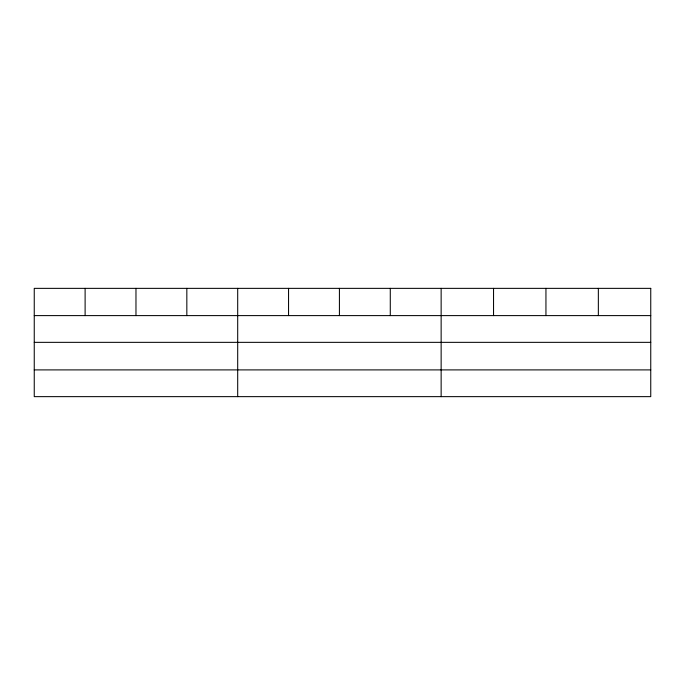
<?xml version="1.0" encoding="UTF-8"?>
<svg xmlns="http://www.w3.org/2000/svg" width="685" height="685" viewBox="0 0 685 685"><rect width="100%" height="100%" fill="white"/><g stroke="black" fill="none" stroke-linecap="round" stroke-linejoin="round"><path stroke-width="1.03" d="M34.25 315.605L650.75 315.605M34.25 342.346L650.75 342.346M34.25 369.9L650.75 369.9M598.347 288.359L598.347 315.605M545.945 288.359L545.945 315.605M493.542 288.359L493.542 315.605M441.14 288.359L441.14 396.641M390.279 288.359L390.279 315.605M339.417 288.359L339.417 315.605M288.556 288.359L288.556 315.605M237.695 288.359L237.695 396.641M186.834 288.359L186.834 315.605M135.972 288.359L135.972 315.605M85.111 288.359L85.111 315.605M650.75 288.359L34.25 288.359L34.25 396.641L650.75 396.641L650.75 288.359"/></g></svg>
